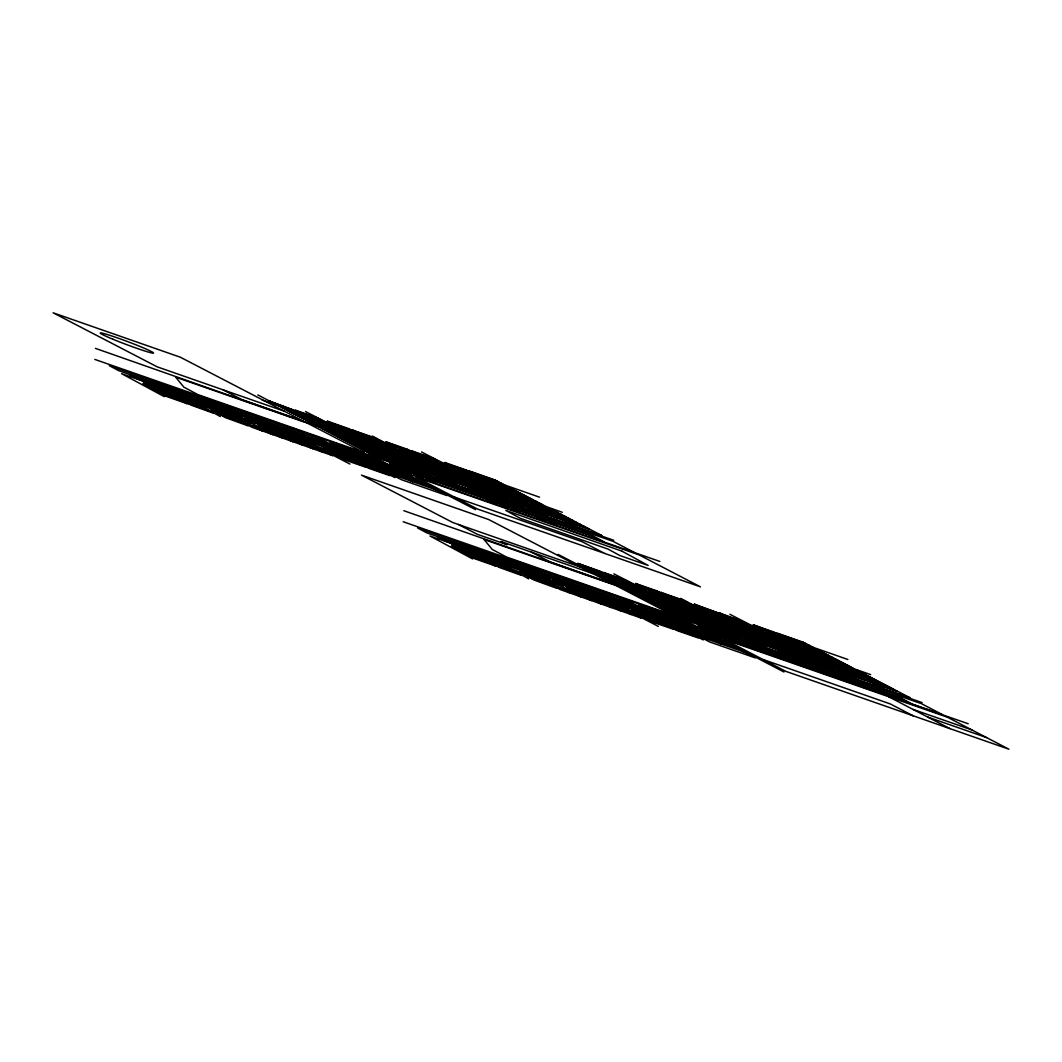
<?xml version="1.0" encoding="UTF-8"?>
<svg xmlns="http://www.w3.org/2000/svg" width="1062" height="1062" viewBox="0 0 1062 1062"><rect width="100%" height="100%" fill="white"/><g stroke="black" fill="none" stroke-linecap="round" stroke-linejoin="round"><path stroke-width="1.5" d="M323.538 448.974L324.401 449.067L306.825 442.164L305.564 441.991L322.065 450.169L302.697 443.412L279.054 431.172L331.092 449.319L365.341 467.094L344.327 459.753L323.538 448.974L344.247 456.142M631.917 611.3C627.284 608.128 594.162 596.34 630.443 612.495L608.619 604.756L587.432 593.499L639.457 611.646L673.72 629.408L652.692 622.08L631.917 611.3L652.626 618.469M195.408 403.892L213.143 413.105L190.974 405.1L167.504 392.276L220.007 410.582L248.123 425.889L225.755 417.724L212.121 410.131C217.431 410.928 189.594 400.533 195.395 403.892L174.433 395.953M520.499 572.458L521.508 572.564L502.618 565.515L521.522 575.431L499.339 567.427L475.882 554.603L528.372 572.909L556.488 588.215L534.133 580.051L520.499 572.458L540.943 579.587M322.954 448.191L334.716 451.204M631.253 610.464L643.094 613.531M211.258 409.175L223.724 412.56M519.623 571.502L532.102 574.887M615.416 604.543L592.516 595.145M503.733 565.621L492.131 560.139M266.92 429.353L269.058 429.778L254.628 422.53L275.589 429.964L296.749 441.208L245.787 423.34L223.498 411.804L224.533 412.029C241.791 416.251 250.128 424.641 266.907 429.34L285.187 437.305M575.285 591.667L577.423 592.105L562.993 584.843L583.967 592.291L605.114 603.535L554.165 585.666L531.863 574.117L532.912 574.356C550.7 578.551 558.293 586.981 575.285 591.667L593.552 599.618M237.662 419.331L251.097 423.313M546.041 581.657L559.475 585.627M346.053 450.965L366.762 458.134M370.771 459.62L391.48 466.789M350.407 453.208L371.116 460.39L388.227 469.258L367.956 462.315L341.473 448.589L360.708 455.293L371.116 460.39M375.098 461.864L395.821 469.046M354.761 455.479L375.457 462.647M379.466 464.134L400.148 471.289M327.587 446.903L348.27 454.071M359.102 457.722L379.811 464.904M383.82 466.377L404.503 473.546M331.729 449.053L352.438 456.235M363.443 459.979L384.165 467.161M388.174 468.634L408.857 475.803M335.911 451.217L356.593 458.386M340.052 453.368L360.735 460.536M344.207 455.532L364.903 462.7M292.873 438.513L313.078 445.509M348.363 457.682L369.058 464.851M327.707 451.124L348.389 458.293M352.518 459.846L373.213 467.014M296.988 440.703L317.498 447.806M331.848 453.288L352.557 460.457M356.673 461.997L377.382 469.165M336.017 455.439L356.713 462.607M360.841 464.16L381.523 471.316M340.172 457.603L360.868 464.771M364.996 466.311L385.692 473.479M654.418 613.278L675.127 620.46M679.136 621.934L699.845 629.116M658.772 615.535L679.481 622.717M683.477 624.19L704.199 631.372M663.139 617.805L683.822 624.974M687.844 626.447L708.527 633.616M635.952 609.23L656.635 616.398M667.48 620.049L688.189 627.23M692.185 628.704L712.867 635.872M640.094 611.38L660.816 618.562M671.821 622.305L692.53 629.474M696.539 630.961L717.222 638.129M644.276 613.544L664.958 620.712M648.417 615.694L669.113 622.863M652.572 617.858L673.281 625.027M601.251 600.84L621.443 607.836M656.741 620.009L677.437 627.177M636.072 613.451L656.767 620.62M660.896 622.159L681.592 629.328M605.367 603.017L625.863 610.119M640.227 615.602L660.922 622.77M665.051 624.323L685.747 631.492M644.395 617.765L665.091 624.934M669.219 626.474L689.888 633.642M648.55 619.916L669.246 627.098M673.361 628.638L694.07 635.806M327.136 431.026L346.292 437.703M350.022 439.044L371.262 446.452M354.589 441.42L375.855 448.828M332.154 433.628L378.059 457.457L397.215 464.134L341.486 435.208L321.972 428.344L332.154 433.628L351.31 440.305M337.185 436.23L356.341 442.92M359.155 443.783L380.422 451.204M363.735 446.159L385.002 453.567M342.216 438.845L361.359 445.522M368.302 448.522L389.568 455.943M347.234 441.447L366.39 448.137M372.868 450.899L394.135 458.306M352.265 444.062L371.408 450.739M377.435 453.262L398.715 460.682M357.283 446.664L376.439 453.355M382.001 455.638L403.294 463.059M362.328 449.279L381.457 455.956M386.568 458.001L407.861 465.435M367.346 451.894L386.488 458.558M391.135 460.377L412.428 467.798M372.364 454.496L391.52 461.173M395.701 462.753L417.021 470.174M94.837 359.421L613.743 540.279M387.152 464.147L593.485 536.204M149.238 381.55L129.644 374.713L138.153 379.24L314.604 440.77L303.692 435.407L149.238 381.55L157.734 386.064M319.423 440.889L309.679 437.624L318.109 441.991L339.07 449.306L329.937 444.566L319.423 440.889L327.919 445.416M344.061 451.231L121.612 373.665L164.278 396.63M401.781 471.541L659.834 561.44M226.684 413.49L246.968 420.565M258.531 424.601L278.762 431.663M230.573 415.561L250.858 422.636M262.42 426.672L282.691 433.734M176.04 397.453L163.999 391.055L142.945 383.581L160.163 392.807A70.119 3.916 20.6 0 1 160.76 393.152L161.53 393.59A71.207 3.969 20.6 0 1 162.088 393.909L165.898 396.245L181.907 401.874A64.012 3.571 20.6 0 1 183.726 402.511L187.35 403.812L176.04 397.453L155.809 390.418M212.121 410.131L232.565 417.26M215.626 412.083L236.494 419.357M219.117 414.021L240.437 421.441M222.608 415.972L243.556 423.26M604.769 553.461L700.442 586.835L639.085 554.895L415.906 477.077L477.595 509.083L604.769 553.461L581.87 541.58L454.722 497.215M635.514 593.353L654.67 600.03M658.4 601.371L679.64 608.778M640.532 595.955L659.688 602.632M662.967 603.734L684.22 611.154M645.55 598.556L664.706 605.234M667.533 606.11L688.8 613.517M672.1 608.473L693.367 615.894M650.581 601.172L669.724 607.849L705.593 626.461L686.437 619.783L630.35 590.671L649.851 597.534L669.737 607.849M676.667 610.849L697.933 618.27M655.599 603.774L674.768 610.451M681.233 613.225L702.5 620.633M660.63 606.389L679.786 613.066M685.8 615.588L707.093 623.009M665.648 608.991L684.817 615.668M690.366 617.965L711.673 625.385M670.693 611.606L689.822 618.27M694.933 620.327L716.239 627.761M675.724 614.221L694.853 620.885M699.5 622.704L720.806 630.124M680.742 616.823L699.885 623.5M704.066 625.067L725.386 632.501M403.202 521.747L922.121 702.606M695.517 626.474L901.864 698.53M652.426 613.557L429.977 535.991L472.656 558.944M710.146 633.868L968.199 723.753M535.049 575.816L555.333 582.892M566.896 586.928L587.14 593.977M538.952 577.887L559.223 584.963M570.798 588.998L591.069 596.061M464.081 552.678L484.418 559.78L495.728 566.126L492.091 564.838A64.012 3.571 20.6 0 0 490.286 564.201L474.276 558.559L470.453 556.236A71.207 3.969 20.6 0 0 469.895 555.917L469.125 555.466A70.119 3.916 20.6 0 0 468.528 555.134L451.323 545.908L472.378 553.382L484.418 559.78M913.041 709.416L971.903 729.939M523.991 574.409L544.859 581.671M527.482 576.347L548.815 583.768M530.987 578.286L551.921 585.587M927.71 717.062L986.571 737.586M539.509 497.175L262.195 400.029M284.497 411.273L157.189 366.841L53.1 312.799L180.341 357.217L303.387 421.083L241.884 399.617L222.967 389.807M500.348 491.852L521.721 499.326M525.252 500.56L553.74 510.517M504.331 493.91L525.717 501.397M529.248 502.618L557.683 512.561M508.313 495.981L529.699 503.454M533.217 504.689L561.599 514.605M512.282 498.038L533.682 505.512M537.199 506.747L565.542 516.65M516.251 500.096L537.651 507.57M541.182 508.804L569.484 518.694M520.234 502.153L541.647 509.641M545.164 510.875L573.4 520.738M524.216 504.224L545.616 511.698M549.147 512.933L577.343 522.783M528.199 506.282L549.598 513.769M553.116 514.99L581.272 524.827M532.168 508.34L553.581 515.827M557.099 517.048L585.202 526.871M147.206 385.838L167.544 392.94M151.454 388.095L171.792 395.197M376.492 466.749L422.052 482.652M380.395 468.767L425.942 484.67M384.271 470.785L429.844 486.688M159.605 392.502L179.743 399.538M390.019 473.758L435.553 489.648M163.017 394.467L183.447 401.622M274.461 433.814L323.591 450.965L332.764 455.717L251.84 427.243L245.654 423.658L274.461 433.814L282.864 438.287M847.874 659.502L570.559 562.356M580.051 566.949L452.744 522.504L361.478 475.126L488.706 519.544L611.752 583.41L550.249 561.944L531.345 552.121M592.861 573.599L500.879 541.487L507.105 544.713L477.449 534.372L458.426 524.495M808.726 654.179L830.099 661.653M833.604 662.874L869.446 681.432L897.523 691.243L858.295 670.852L829.342 660.67L862.118 672.843M812.696 656.236L834.095 663.723M837.613 664.945L866.048 674.888M816.678 658.307L838.064 665.781M841.595 667.016L869.977 676.919M820.66 660.365L842.047 667.839M845.564 669.073L873.92 678.976M824.63 662.422L846.029 669.896M849.547 671.131L877.849 681.021M828.612 664.48L850.012 671.967M853.543 673.202L881.765 683.065M832.595 666.551L853.994 674.025M857.512 675.259L885.721 685.109M836.564 668.609L857.977 676.082M861.494 677.317L889.651 687.154M840.533 670.666L861.959 678.153M865.464 679.375L893.567 689.198M455.571 548.165L475.922 555.253M459.819 550.421L480.157 557.523M684.871 629.076L730.43 644.979M688.76 631.093L734.32 646.997M692.65 633.111L738.209 649.015M488.122 561.864L467.917 554.789M471.395 556.793L491.825 563.935M698.384 636.085L743.931 651.975M582.826 596.14L631.97 613.292L641.129 618.044L560.205 589.569L554.019 585.985L582.826 596.14L591.176 600.601M763.1 659.542L890.261 703.92L913.147 715.788M471.236 472.019L497.467 481.245M330.07 422.61L351.748 430.229M355.319 431.491L376.97 439.11M388.692 443.226L410.383 450.859M413.981 452.12L435.659 459.753M294.041 410.118L269.376 401.038L298.78 412.614M297.625 411.379L319.304 418.999M447.726 464.054L469.391 471.674M358.173 433.004L382.678 442.124L361.014 434.517L352.478 429.977L374.089 437.584L379.811 440.611M416.835 453.633L438.5 461.253M474.78 473.891L501.211 483.197M271.766 402.286L296.404 411.366M299.975 412.627L321.667 420.247M332.924 424.123L354.575 431.743M391.546 444.739L413.251 452.372M450.753 465.66L472.417 473.28M284.337 408.804L316.941 425.729L336.455 432.592L303.506 415.123L281.815 407.503L305.869 416.37M309.427 417.632L340.013 433.84L361.677 441.473L328.782 424.017L307.077 416.384L331.118 425.265M342.853 429.393L364.518 437.013M426.738 458.89L448.443 466.537L479.015 482.732L457.324 475.112L424.388 457.642L448.443 466.537M460.165 470.652L481.843 478.272M368.779 438.633L390.444 446.252M402.113 450.341L423.791 457.974L453.753 473.851L432.088 466.231L399.139 448.761L423.818 457.974M486.569 480.143L513.703 489.701M286.846 410.105L308.219 417.632M311.777 418.879L333.468 426.512M429.101 460.151L450.806 467.784M462.528 471.9L484.192 479.52M346.358 431.252L368.01 438.858M371.833 440.252L393.511 447.872M405.034 451.894L426.725 459.527M289.355 411.406L310.569 418.879M314.14 420.127L335.818 427.747M432.048 461.704L453.713 469.324M465.634 473.546L487.285 481.166M490.086 482.015L517.446 491.64M316.489 421.375L338.167 428.995M349.889 433.123L371.554 440.743M374.899 441.872L396.551 449.491M407.967 453.447L429.659 461.081M291.864 412.706L312.945 420.127M434.982 463.271L456.673 470.891M493.219 483.675L520.765 493.365M294.373 414.021L315.308 421.375M318.852 422.623L340.517 430.243M352.252 434.371L373.904 441.991M410.888 455.001L432.566 462.62M468.754 475.205L490.445 482.838M377.953 443.491L399.617 451.111M496.366 485.347L524.097 495.104M321.189 423.871L342.867 431.491M413.251 456.248L434.916 463.868M437.916 464.824L459.62 472.457M471.913 476.878L493.591 484.498M298.143 415.972L318.839 423.26M355.77 436.243L377.435 443.863M381.006 445.111L402.684 452.744M323.538 425.119L345.216 432.738M415.614 457.496L437.278 465.116M440.863 466.377L462.541 474.01M475.059 478.55L496.724 486.17M499.512 487.007L527.416 496.83M384.072 446.744L405.724 454.35M301.9 417.924L322.37 425.132M325.888 426.353L347.579 433.986M359.301 438.102L380.966 445.735M417.963 458.744L439.641 466.377M443.783 467.93L465.488 475.564M501.861 488.255L529.925 498.131M328.251 427.614L349.916 435.234M478.192 480.21L499.857 487.83M362.832 439.987L384.497 447.606M387.126 448.363L408.79 455.983M421.495 460.616L443.173 468.236M446.744 469.497L468.408 477.117M504.994 489.914L533.257 499.857M306.095 420.101L326.313 427.216M330.601 428.849L352.279 436.482M481.338 481.869L502.99 489.489M390.179 449.983L411.844 457.603M508.14 491.587L536.575 501.583M309.44 421.84L329.459 428.889M332.964 430.11L354.628 437.73M366.377 441.858L388.028 449.478M425.026 462.488L446.704 470.108M449.664 471.05L471.355 478.683M393.245 451.602L414.897 459.222M484.458 483.529L506.136 491.162M311.936 423.127L331.782 430.123M335.313 431.345L356.978 438.978M368.726 443.106L390.378 450.726M452.611 472.617L474.302 480.236M511.273 493.246L539.908 503.322M428.557 464.359L450.222 471.979M487.604 485.201L509.269 492.821M314.445 424.442L334.118 431.358M337.663 432.606L359.328 440.212M371.089 444.354L392.741 451.974M396.312 453.222L417.977 460.855M454.961 473.864L476.652 481.484M513.636 494.494L542.403 504.623M562.289 512.296L95.447 348.376M180.633 399.285L201.528 406.64M262.287 430.999L254.88 426.831M272.615 434.677L264.664 430.322M779.614 634.346L805.846 643.572M638.435 584.936L660.113 592.556M663.697 593.817L685.335 601.424M697.07 605.552L718.762 613.186L724.47 616.212L702.778 608.579L694.229 604.039L718.775 613.186M722.346 614.447L744.024 622.067L749.719 625.093L728.054 617.473L719.478 612.933L744.024 622.067M756.104 626.381L761.481 629.222L783.132 636.842L774.769 632.408L753.077 624.775L777.769 634.001M580.131 564.599L607.145 574.94L600.163 571.25L577.741 563.364L602.406 572.431M606.004 573.706L627.682 581.326M641.289 586.45L662.953 594.07M666.538 595.331L691.043 604.451L669.379 596.831L660.856 592.304L682.468 599.911L688.189 602.937M699.924 607.066L721.616 614.699M725.2 615.96L746.878 623.58M759.118 627.974L780.796 635.607M783.145 636.218L809.589 645.523M582.653 565.913L604.782 573.692M608.353 574.954L630.045 582.573M592.702 571.13L625.306 588.056L644.833 594.919L611.885 577.449L590.193 569.816L614.234 578.697M617.805 579.958L639.497 587.578M651.218 591.707L672.896 599.34M677.158 600.959L698.809 608.579M710.491 612.668L732.169 620.301M735.116 621.217L756.821 628.85L787.38 645.059L765.689 637.439L732.767 619.969L756.821 628.85M768.53 632.979L799.102 649.187L820.807 656.82L787.858 639.351L766.18 631.731L790.208 640.598M794.934 642.47L822.081 652.015M595.211 572.431L616.584 579.945M620.142 581.193L641.846 588.826M737.479 622.465L759.171 630.098M770.893 634.226L792.571 641.846M654.736 593.565L676.388 601.185M713.412 614.221L735.103 621.854M597.72 573.732L618.947 581.193M622.505 582.454L644.183 590.074M680.198 602.579L701.876 610.199M798.451 644.342L825.824 653.966M740.413 624.031L762.091 631.651M773.999 635.872L795.664 643.492M600.229 575.033L621.31 582.454M624.868 583.702L646.546 591.322M658.267 595.437L679.932 603.057L703.469 615.548L681.804 607.929L648.869 590.459L670.534 598.092L679.932 603.057M683.264 604.198L704.929 611.818M716.346 615.774L738.024 623.394M801.584 646.001L829.143 655.692L853.277 668.237L824.377 658.082L791.416 640.598L818.324 650.063L829.143 655.692M743.36 625.584L765.038 633.217M777.132 637.532L798.81 645.165M602.751 576.347L623.673 583.702M627.217 584.95L648.882 592.569M660.617 596.685L682.282 604.318M686.331 605.818L707.996 613.438M719.266 617.314L740.931 624.947M746.294 627.151L767.999 634.784M804.744 647.661L832.475 657.431M606.521 578.299L627.217 585.587M629.567 586.184L651.232 593.817M664.148 598.556L685.813 606.19M689.384 607.437L711.049 615.071L728.705 624.429L707.04 616.796L674.091 599.326L695.769 606.96L711.049 615.071M721.616 618.575L743.294 626.195L762.131 636.178L740.453 628.558L707.504 611.088L729.209 618.721L743.307 626.195M780.291 639.205L801.956 646.824M631.917 587.432L653.595 595.065M723.979 619.823L745.643 627.443M749.228 628.704L770.906 636.324M807.877 649.333L835.794 659.157M783.424 640.864L805.102 648.497M610.278 580.25L630.748 587.459M634.266 588.68L655.958 596.313M667.666 600.428L689.344 608.061M692.437 609.057L714.102 616.677M726.342 621.071L748.02 628.691M810.24 650.581L838.29 660.445M752.161 630.257L773.866 637.89M786.57 642.537L808.235 650.156M636.629 589.928L658.294 597.561M695.504 610.69L717.155 618.31M813.359 652.241L841.622 662.184M614.46 582.427L634.678 589.543M671.211 602.3L692.862 609.92M729.873 622.943L751.538 630.562M755.109 631.824L776.773 639.443M638.966 591.176L660.657 598.809M789.703 644.196L811.368 651.816M617.818 584.166L637.824 591.202M698.557 612.309L720.209 619.916M758.029 633.377L779.734 641.01M816.505 653.913L844.94 663.909M641.342 592.437L662.993 600.043M674.742 604.185L696.393 611.792M733.404 624.814L755.069 632.434M792.836 645.855L814.501 653.488M620.301 585.454L640.16 592.45M643.678 593.671L670.056 603.787L648.378 596.167L615.442 578.71L637.147 586.343L665.356 601.291M677.105 605.433L698.756 613.039M701.624 613.929L723.275 621.549M760.976 634.93L782.667 642.563M819.638 655.573L848.272 665.648M736.935 626.686L758.6 634.306M622.823 586.755L642.497 593.685M646.041 594.919L667.693 602.539M679.454 606.681L701.119 614.301M704.677 615.548L726.355 623.168M763.339 636.191L785.03 643.811M795.969 647.528L817.647 655.148M822.001 656.82L850.781 666.949M870.667 674.622L403.825 510.703M746.36 633.403L698.57 616.637L686.809 610.531L792.358 647.661L803.695 653.528L746.36 633.403L734.785 627.403M488.998 561.612L509.893 568.966M570.652 593.313L563.245 589.158M581.033 597.017L573.042 592.649M184.084 401.224L205.391 408.79M492.449 563.55L513.769 571.117M187.536 403.162L209.28 410.954M495.914 565.488L517.645 573.281M202.895 405.803L201.793 404.091M286.474 435.115L306.427 442.562M594.853 597.441L614.792 604.889M482.798 558.28L503.76 566.205M268.593 429.406L289.793 437.504M576.958 591.733L598.158 599.831M284.151 432.818L307.037 442.217M183.766 397.812L195.408 403.321M421.508 451.947L548.138 517.42M729.873 614.274L856.516 679.733M305.471 411.512L432.101 476.971M613.849 573.838L740.479 639.297M371.129 455.717L475.603 509.667M783.968 671.994L558.187 554.444M564.015 520.393L575.166 526.181M872.38 682.72L883.544 688.508M474.395 481.962L485.772 487.856M487.299 488.639L498.662 494.534M503.8 497.189L515.163 503.083M514.658 503.162L526.022 509.043M464.798 478.59L476.214 484.498M477.741 485.294L489.144 491.202M494.281 493.857L505.685 499.764M503.069 499.1L514.473 505.021M782.76 644.276L794.137 650.17M795.664 650.966L807.027 656.86M812.164 659.515L823.541 665.396M823.023 665.476L834.387 671.37M455.2 475.205L466.643 481.139M468.183 481.936L479.626 487.87M484.763 490.525L496.206 496.458M491.48 495.051L502.937 500.998M773.176 640.904L784.579 646.824M786.106 647.608L797.509 653.528M802.646 656.17L814.063 662.091M445.602 471.833L457.098 477.781M458.625 478.577L470.108 484.537M475.245 487.179L486.728 493.14M811.434 661.427L822.851 667.348M763.578 637.532L775.021 643.466M776.548 644.262L787.991 650.183M793.128 652.838L804.584 658.772M479.891 491.002L491.401 496.976M436.004 468.461L447.54 474.435M449.067 475.232L460.576 481.192M465.727 483.847L477.25 489.821M799.845 657.378L811.315 663.325M753.98 634.16L765.463 640.107M766.99 640.904L778.473 646.851M783.61 649.506L795.106 655.466M426.42 465.076L437.982 471.077M439.495 471.873L451.058 477.86M456.209 480.515L467.771 486.515M468.289 486.954L479.865 492.954M788.256 653.329L799.779 659.303M744.382 630.775L755.905 636.762M757.432 637.545L768.954 643.519M774.092 646.174L785.628 652.148M416.822 461.704L428.424 467.731M429.937 468.515L441.54 474.528M446.69 477.183L458.293 483.197M747.874 634.187L759.436 640.187M764.574 642.842L776.149 648.842M776.667 649.28L788.243 655.281M407.224 458.333L418.866 464.373M420.393 465.156L432.022 471.196M437.172 473.851L448.814 479.891M725.187 624.031L736.802 630.045M738.316 630.841L749.918 636.855M755.055 639.51L766.671 645.523M445.111 478.856L456.793 484.909M410.835 461.811L422.53 467.877M427.641 470.519L439.336 476.572M397.626 454.961L409.308 461.014M715.589 620.659L727.231 626.686M728.758 627.483L740.4 633.523M745.537 636.178L757.193 642.218M433.522 474.807L445.257 480.887M388.028 451.576L399.75 457.656M401.303 458.465L413.012 464.532M418.123 467.174L429.858 473.267M753.489 641.183L765.158 647.236M706.004 617.287L717.673 623.341M719.2 624.124L730.908 630.191M736.019 632.833L747.714 638.899M741.9 637.134L753.622 643.214M696.406 613.902L708.128 619.982M709.682 620.792L721.377 626.859M726.501 629.5L738.236 635.594M274.275 403.587L276.784 404.887M399.485 468.568L389.555 463.417L613 541.315L634.16 552.333M410.941 474.502L401.011 469.351L589.662 535.129L600.654 540.651M707.863 630.881L697.933 625.744L921.365 703.641L942.538 714.66L912.523 704.186L892.624 693.619M364.133 454.536L374.023 459.673M352.757 450.567L362.686 455.717M399.272 474.701L412.786 481.71M672.498 616.863L682.401 622M387.364 469.351L394.387 472.988M341.38 446.611L351.323 451.762M661.122 612.893L671.065 618.044M707.65 637.027L721.151 644.023M695.729 631.678L702.752 635.315M649.758 608.938L659.688 614.088M315.175 436.256L394.878 477.595M623.553 598.583L703.243 639.921M888.575 696.699L949.946 728.625M310.98 443.783L349.942 464.054M619.345 606.11L658.321 626.368M257.814 394.905L379.121 458.505M680.662 598.371L733.815 626.487M372.297 436.044L425.45 464.174M584.259 531.305L604.145 541.872M875.141 687.526L884.38 692.437M566.776 525.199L576.002 530.111M857.658 681.432L866.884 686.331M549.28 519.106L558.519 524.017M856.237 682.879L865.477 687.791M547.873 520.553L557.112 525.464M843.998 678.618L853.237 683.516M535.633 516.291L544.859 521.203M819.519 670.082L828.758 674.981M511.154 507.755L520.38 512.667M796.619 660.152L805.859 665.051M807.279 665.808L816.519 670.719M488.255 497.826L497.481 502.738M498.901 503.481L508.14 508.393M795.04 661.546L804.266 666.445M486.661 499.22L495.901 504.118M772.14 651.617L781.38 656.515M463.762 489.29L473.002 494.188M747.648 643.081L756.901 647.979M439.283 480.754L448.522 485.653M735.408 638.806L744.648 643.718M324.029 421.508L316.954 417.751L295.276 410.131L302.338 413.875M427.043 476.48L436.283 481.391M723.169 634.532L732.408 639.443M734.187 640.32L743.413 645.231M414.804 472.218L424.043 477.117M425.809 477.993L435.048 482.905M722.293 636.178L731.532 641.09M710.929 630.27L720.169 635.182M413.914 473.851L423.154 478.763M402.551 467.944L411.804 472.855M627.801 603.216L636.297 607.743M618.642 602.433L627.138 606.96M604.344 595.039L612.84 599.552M310.263 440.119L318.773 444.633M609.23 599.154L617.726 603.667M295.966 432.712L304.462 437.239M594.72 591.68L603.216 596.207M300.851 436.827L309.347 441.341M286.342 429.367L294.851 433.88M584.923 588.268L593.432 592.782M276.558 425.942L285.054 430.468M564.533 579.215L573.745 584.113M575.139 584.857L583.635 589.37M580.994 589.317L589.49 593.831M256.168 416.888L265.381 421.787M266.761 422.53L275.27 427.057M565.342 581.445L573.852 585.958M272.629 426.99L281.125 431.504M571.701 586.065L580.197 590.578M256.964 419.118L265.473 423.632M263.323 423.738L271.819 428.265M545.735 574.595L554.231 579.122M533.044 568.236L542.27 573.135M237.357 412.282L245.866 416.795M535.938 571.183L544.448 575.71M224.679 405.91L233.905 410.821M522.557 564.572L531.783 569.484M227.56 408.857L236.069 413.383M526.141 567.772L534.651 572.285M214.179 402.259L223.405 407.158M512.07 560.922L521.296 565.82M531.544 572.073L540.054 576.586M217.776 405.445L226.272 409.972M516.358 564.36L524.854 568.874M203.692 398.595L212.918 403.494M501.583 557.258L510.795 562.17M223.179 409.746L231.675 414.26M521.588 568.595L530.084 573.108M207.979 402.033L216.489 406.56M506.561 560.935L515.07 565.462M193.204 394.945L202.43 399.843M491.095 553.607L500.308 558.506M213.21 406.268L221.719 410.782M511.618 565.117L520.128 569.644M198.196 398.622L206.692 403.135M496.777 557.523L505.273 562.05M182.717 391.281L191.93 396.179M480.595 549.943L489.821 554.842M203.254 402.79L211.75 407.317M188.399 395.197L196.895 399.724M486.98 554.112L495.489 558.639M172.23 387.617L181.443 392.528M470.108 546.293L479.32 551.191M178.602 391.785L187.111 396.312M491.666 558.161L500.175 562.674M477.183 550.7L485.692 555.214M161.743 383.966L170.955 388.865M183.288 395.834L191.797 400.361M459.62 542.629L468.833 547.527M168.818 388.373L177.314 392.9M481.697 554.683L490.206 559.209M467.399 547.288L475.895 551.802M151.255 380.302L160.455 385.201M173.332 392.356L181.828 396.883M159.021 384.962L167.53 389.475M457.603 543.863L466.112 548.39M471.74 551.205L480.25 555.731M163.362 388.878L171.871 393.405M447.819 540.452L456.315 544.979M461.771 547.726L470.28 552.253M153.406 385.413L161.902 389.927M139.441 378.125L147.95 382.652M599.831 595.875L608.3 600.388M291.466 433.562L299.935 438.062M590.419 592.596L598.888 597.096M622.744 610.066L631.16 614.553M282.041 430.269L290.51 434.783M612.761 606.588L621.177 611.075M314.365 447.739L322.782 452.226M602.765 603.097L611.194 607.597M304.396 444.261L312.812 448.748M555.545 578.02L564.028 582.534M562.382 582.812L570.865 587.326M592.782 599.618L601.198 604.105M247.18 415.707L255.65 420.207M294.386 440.77L302.829 445.27M254.017 420.499L262.487 425.012M284.417 437.292L292.82 441.779M501.649 561.639L510.132 566.152M193.284 399.312L201.753 403.825M541.208 574.768L562.807 586.49M232.83 412.441L254.429 424.163M507.238 566.949L528.73 578.896M198.873 404.622L220.365 416.57M619.451 604.53L623.314 607.225M311.073 442.204L314.936 444.898M510.158 566.418L511.393 568.183M566.882 588.746L566.896 590.207M258.517 426.42L258.531 427.88M328.012 447.726L253.181 421.76L244.711 417.247L319.635 443.372L328.012 447.726M636.39 610.053L561.559 584.087L553.076 579.573L628 605.698L636.39 610.053M367.717 457.735L366.709 457.51L391.732 470.493L413.503 478.219L386.953 464.439L367.717 457.735M619.066 600.176L618.057 599.95L626.487 604.318L647.448 611.632L638.302 606.88L619.066 600.176M676.096 620.062L675.087 619.836L700.097 632.806L721.868 640.545L695.331 626.766L676.096 620.062M696.592 631.585L676.321 624.642L649.851 610.915L671.582 618.615L696.592 631.585M363.987 452.545L198.05 394.679L183.859 387.126L175.655 377.156L307.17 423.048L363.987 452.545M422.052 472.789L400.719 465.355L345.044 436.455L366.695 444.075L422.052 472.789M537.505 513.052L433.721 476.865L421.933 470.758L526.181 507.185L537.505 513.052M601.583 535.394L548.961 517.048L537.677 511.194L590.645 529.712L601.583 535.394M318.547 438.646L109.28 365.673L118.493 370.572L328.477 443.797L318.547 438.646M375.497 458.505L330.016 442.642L339.946 447.792L385.413 463.643L375.497 458.505M233.162 413.224L143.436 381.935L151.919 386.449L241.645 417.738L233.162 413.224M344.115 451.921L323.127 444.593L368.859 468.315L389.86 475.643L344.115 451.921M672.365 614.871L506.428 557.006L492.224 549.452L484.033 539.469L615.548 585.374L672.365 614.871M730.43 635.116L709.084 627.669L653.422 598.782L675.06 606.402L730.43 635.116M845.883 675.379L742.086 639.191L730.311 633.071L834.546 669.511L845.883 675.379M909.961 697.721L857.339 679.361L846.042 673.52L899.023 692.026L909.961 697.721M626.925 600.973L417.658 528L426.871 532.898L636.842 606.123L626.925 600.973M683.875 620.832L638.381 604.968L648.324 610.119L693.778 625.969L683.875 620.832M612.057 597.733L438.022 537.04L446.518 541.554L622.969 603.097L612.057 597.733M898.04 697.455L709.389 631.678L719.319 636.828L909.019 702.978L898.04 697.455M541.54 575.551L451.815 544.262L460.284 548.775L550.01 580.064L541.54 575.551M652.493 614.234L631.492 606.92L677.224 630.642L698.238 637.97L652.493 614.234M947.45 717.222L724.231 639.377L785.96 671.396L1008.9 749.201L947.45 717.222M508.18 497.866L403.494 461.2L391.705 455.094L496.857 491.998L508.18 497.866M513.318 500.521L408.631 463.855L420.406 469.962L524.641 506.388L513.318 500.521M557.563 517.884L536.151 510.41L495.742 489.476L517.406 497.082L557.563 517.884M589.144 528.929L561.081 519.119L520.964 498.343L549.93 508.525L589.144 528.929M415.056 479.015L369.47 463.098L401.436 479.692L446.983 495.582L415.056 479.015M816.545 660.192L711.872 623.527L700.084 617.42L805.222 654.325L816.545 660.192M821.683 662.847L716.996 626.182L728.784 632.288L833.02 668.715L821.683 662.847M865.942 680.211L844.529 672.737L804.12 651.789L825.785 659.409L865.942 680.211M723.421 641.342L677.835 625.425L709.814 642.019L755.347 657.909L723.421 641.342M348.894 428.716L327.215 421.096L335.791 425.636L357.416 433.243L348.894 428.716M407.556 449.359L385.851 441.726L394.4 446.252L416.092 453.886L407.556 449.359M432.805 458.24L411.113 450.607L419.689 455.147L441.341 462.767L432.805 458.24M466.391 470.081L444.699 462.448L453.102 466.908L474.767 474.528L466.391 470.081M494.972 479.944L468.886 470.771L478.298 475.763L504.954 485.148L494.972 479.958M362.169 435.765L340.49 428.132L373.439 445.602L395.104 453.222L362.169 435.765M387.391 444.633L365.713 437.013L398.662 454.47L420.34 462.103L387.391 444.633M479.48 477.024L457.815 469.404L490.737 486.861L512.442 494.494L479.48 477.024M509.959 487.737L483.051 478.285L515.999 495.755L544.899 505.924L509.959 487.737M483.993 485.334L378.43 448.204L390.192 454.31L495.33 491.202L483.993 485.334M621.894 551.138L505.777 510.41L520.287 518.322L608.075 549.107L619.823 555.519L648.165 565.449L621.894 551.138M803.35 642.271L777.251 633.098L786.676 638.089L813.333 647.462L803.35 642.271M657.272 591.043L635.594 583.423L644.156 587.963L665.794 595.57L657.272 591.043M625.319 580.078L603.641 572.445L610.703 576.201L632.394 583.821L625.319 580.078M112.944 339.243A28.395 1.58 20.6 0 0 153.499 353.049A28.395 1.58 20.6 0 0 114.351 336.84A28.395 1.58 20.6 0 0 112.944 339.243"/></g></svg>
